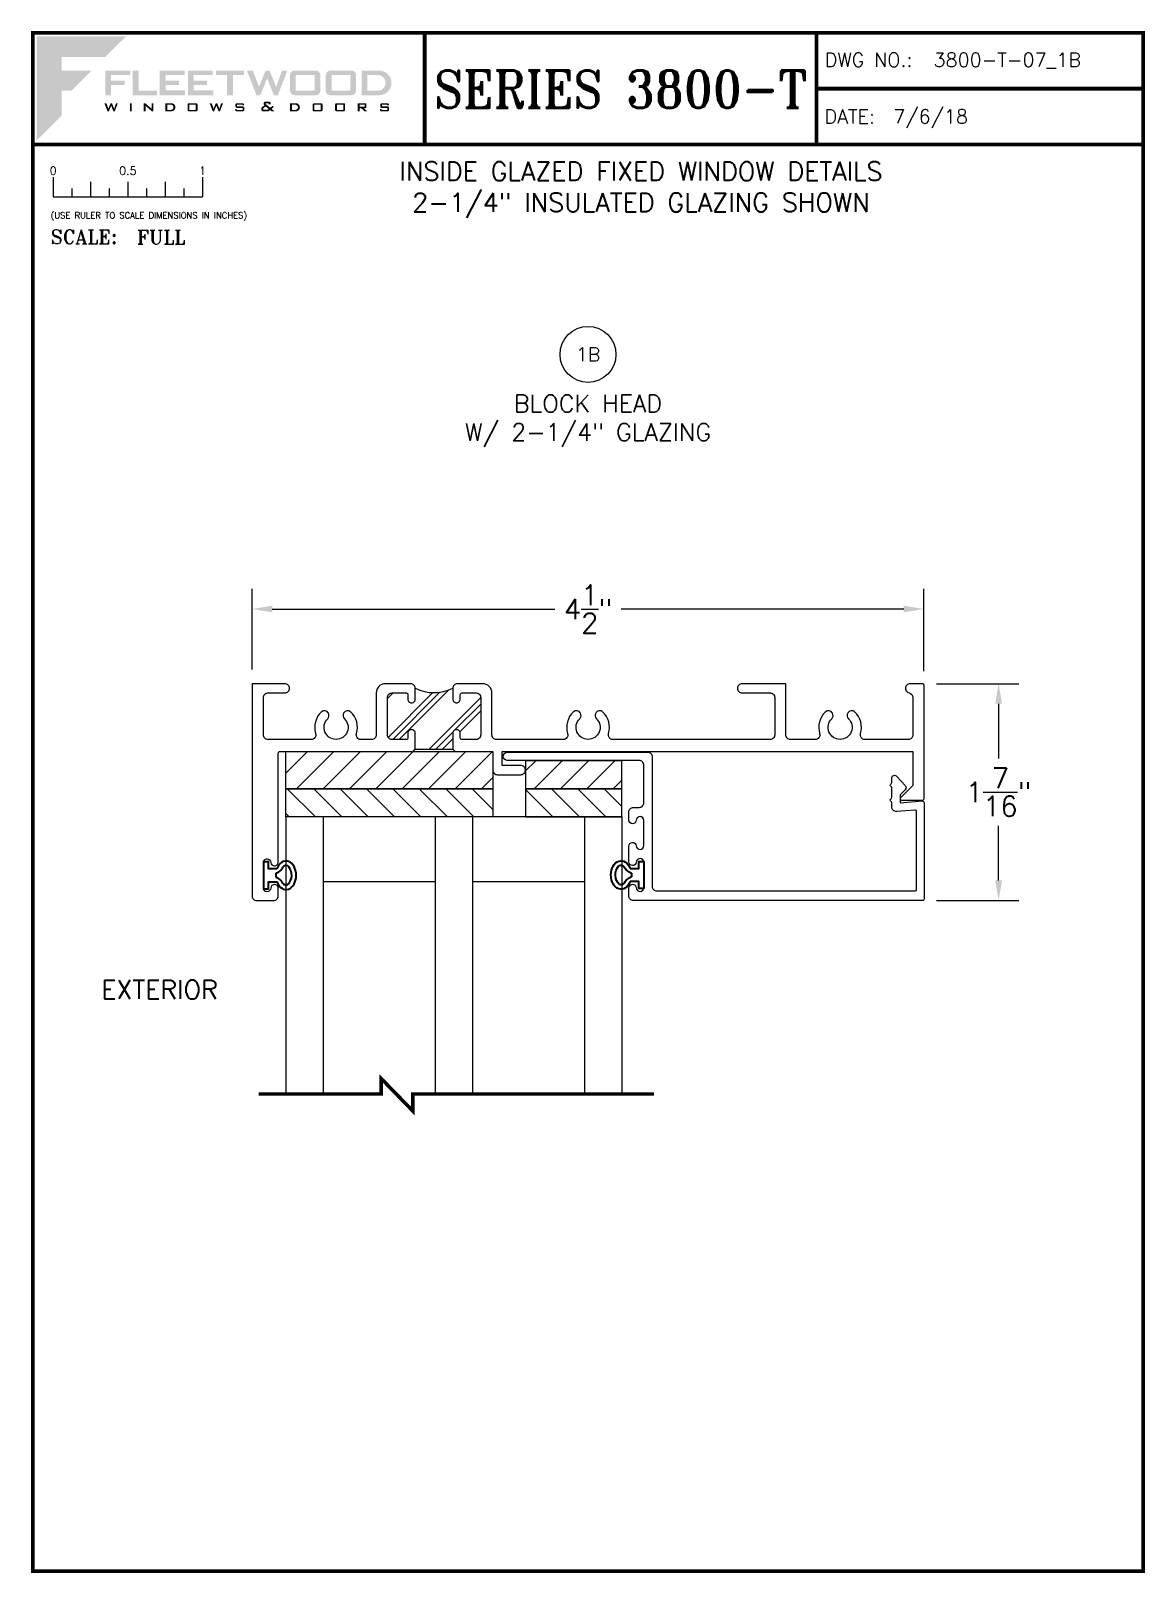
# Paper-space layout 'DETAIL 1B' of a CAD drawing. Extents: x 0.3 to 7.8, y 0.1 to 10.4.
# The model-space entities are those that its viewports show. They can reach past a viewport. Long polylines and large blocks are cut down to what shows.
import ezdxf
from ezdxf.enums import TextEntityAlignment as Align

# ---------------------------------------------------------------- set-up
doc = ezdxf.new("R2010")
doc.units = 0
doc.header["$MEASUREMENT"] = 0
doc.layers.get('0').update_dxf_attribs({"linetype": 'CONTINUOUS'})
doc.layers.get('Defpoints').update_dxf_attribs({"linetype": 'CONTINUOUS'})
for name, color, linetype in [('Ballons', 7, 'CONTINUOUS'), ('DIM', 7, 'CONTINUOUS'), ('FRAME', 1, 'CONTINUOUS'), ('GLASS', 7, 'CONTINUOUS'), ('SETTING BLOCKS', 7, 'CONTINUOUS'), ('TEXT', 7, 'CONTINUOUS')]:
    doc.layers.add(name, color=color, linetype=linetype)
doc.layers.add('PROFILE NUMBER', color=150, linetype='CONTINUOUS', lineweight=35)
doc.layers.add('VP', color=40, linetype='CONTINUOUS', plot=False)
doc.layers.get('VP').off()
doc.styles.add('ROMANS', font='romans')
doc.styles.add('ROMANT', font='romant')
doc.styles.add('SIMPLEX-094', font='simplex.shx', dxfattribs={"height": 0.094})
doc.styles.get("Standard").update_dxf_attribs({"font": 'simplex.shx'})
doc.dimstyles.new('FULL SCALE', dxfattribs={"dimscale": 0.75, "dimtxt": 0.18, "dimasz": 0.18, "dimexe": 0.18, "dimexo": 0.125, "dimgap": 0.09, "dimtad": 0, "dimtih": 1, "dimtoh": 1, "dimdec": 4, "dimzin": 0, "dimdsep": 46, "dimlunit": 4, "dimtxsty": 'Standard', "dimcen": 0.09, "dimadec": 0, "dimazin": 0, "dimtfac": 1, "dimtdec": 4, "dimtofl": 0, "dimtmove": 0, "dimatfit": 3, "dimfxl": 0, "dimtolj": 1, "dimtzin": 0, "dimarcsym": 0})
pattern_1 = [(225, (-13.37733, 25.16927), (0.0883883, -0.0883883), [])]
pattern_2 = [(315, (-13.37733, 25.16927), (0.0883883, 0.0883883), [])]

# ---------------------------------------------------------------- blocks, each defined once
blk = doc.blocks.new('sectball')
blk.add_circle((0, 0), 0.125)
blk.add_attdef('NO', text='', height=0.062).set_placement((0, 0), align=Align.MIDDLE_CENTER)
for tag, p in [('LINE1', (0, -0.2588)), ('LINE2', (0, -0.3864)), ('LINE3', (0, -0.5214))]:
    blk.add_attdef(tag, text='', height=0.078).set_placement(p, align=Align.CENTER)
blk = doc.blocks.new('*D59')
at = {"layer": 'Defpoints', "color": 0}
for p in [(6.282, 6.574), (1.782, 6.074), (6.282, 6.064)]:
    blk.add_point(p, dxfattribs=at)
at = {"layer": 'DIM', "color": 0, "lineweight": -2}
for p, q in [((1.782, 6.168), (1.782, 6.709)), ((6.282, 6.158), (6.282, 6.709)), ((1.917, 6.574), (3.81, 6.574)), ((6.147, 6.574), (4.254, 6.574))]:
    blk.add_line(p, q, dxfattribs=at)
at = {"layer": 'DIM', "color": 0}
for points in [[(1.917, 6.597), (1.917, 6.552), (1.782, 6.574)], [(6.147, 6.597), (6.147, 6.552), (6.282, 6.574)]]:
    blk.add_solid(points, dxfattribs=at)
at = {"layer": 'DIM', "color": 0, "insert": (4.032, 6.574), "char_height": 0.135, "attachment_point": 5}
blk.add_mtext('\\A1;4{\\H1.000000x;\\S1/2;}"', dxfattribs=at)
blk = doc.blocks.new('Fleetwood_Logo_6-10-15')
h = blk.add_hatch(color=154)
h.dxf.hatch_style = 1
h.paths.add_polyline_path([(0.2526, -0.0017), (0.0019, -0.0017), (0.0019, -0.2942), (0.0725, -0.2236), (0.0725, -0.1535), (0.1007, -0.1535), (0.1567, -0.0976), (0.0725, -0.0976), (0.0725, -0.0596), (0.1946, -0.0596)])
h = blk.add_hatch(color=251)
h.dxf.hatch_style = 1
h.paths.add_polyline_path([(0.2487, -0.1256), (0.2112, -0.1256), (0.2112, -0.1102), (0.2647, -0.1102), (0.2647, -0.0976), (0.1946, -0.0976), (0.1946, -0.1667), (0.2112, -0.1667), (0.2112, -0.1377), (0.2487, -0.1377)])
h = blk.add_hatch(color=251)
h.dxf.hatch_style = 1
h.paths.add_polyline_path([(0.2886, -0.0976), (0.272, -0.0976), (0.272, -0.1667), (0.3401, -0.1667), (0.3401, -0.1535), (0.2886, -0.1535)])
h = blk.add_hatch(color=251)
h.dxf.hatch_style = 1
h.paths.add_polyline_path([(0.4175, -0.0976), (0.3474, -0.0976), (0.3474, -0.1667), (0.4185, -0.1667), (0.4185, -0.1534), (0.364, -0.1534), (0.364, -0.1377), (0.4015, -0.1377), (0.4015, -0.1256), (0.364, -0.1256), (0.364, -0.1102), (0.4175, -0.1102)])
h = blk.add_hatch(color=251)
h.dxf.hatch_style = 1
h.paths.add_polyline_path([(0.4965, -0.0976), (0.4264, -0.0976), (0.4264, -0.1667), (0.4975, -0.1667), (0.4975, -0.1534), (0.443, -0.1534), (0.443, -0.1377), (0.4804, -0.1377), (0.4804, -0.1256), (0.443, -0.1256), (0.443, -0.1102), (0.4965, -0.1102)])
h = blk.add_hatch(color=251)
h.dxf.hatch_style = 1
h.paths.add_polyline_path([(0.5842, -0.0976), (0.5054, -0.0976), (0.5054, -0.1102), (0.5365, -0.1102), (0.5365, -0.1667), (0.5531, -0.1667), (0.5531, -0.1102), (0.5842, -0.1102)])
h = blk.add_hatch(color=251)
h.dxf.hatch_style = 1
h.paths.add_polyline_path([(0.6089, -0.0976), (0.5921, -0.0976), (0.6188, -0.1667), (0.63, -0.1667), (0.6489, -0.1192), (0.6679, -0.1667), (0.6789, -0.1667), (0.7056, -0.0976), (0.6908, -0.0976), (0.6742, -0.1433), (0.6558, -0.0976), (0.6446, -0.0976), (0.6261, -0.1433)])
h = blk.add_hatch(color=251)
h.dxf.hatch_style = 1
h.paths.add_polyline_path([(0.7853, -0.0976), (0.726, -0.0976, 0.414214), (0.7133, -0.1102), (0.7133, -0.154, 0.414214), (0.726, -0.1667), (0.7853, -0.1667, 0.414214), (0.798, -0.154), (0.798, -0.1102, 0.414214)])
h.paths.add_polyline_path([(0.7819, -0.1102), (0.7819, -0.154), (0.7294, -0.154), (0.7294, -0.1102)], flags=16)
h = blk.add_hatch(color=251)
h.dxf.hatch_style = 1
h.paths.add_polyline_path([(0.8856, -0.0976), (0.8262, -0.0976, 0.414214), (0.8136, -0.1102), (0.8136, -0.154, 0.414214), (0.8262, -0.1667), (0.8856, -0.1667, 0.414214), (0.8982, -0.154), (0.8982, -0.1102, 0.414214)])
h.paths.add_polyline_path([(0.8822, -0.1102), (0.8822, -0.154), (0.8296, -0.154), (0.8296, -0.1102)], flags=16)
h = blk.add_hatch(color=251)
h.dxf.hatch_style = 1
h.paths.add_polyline_path([(0.9632, -0.0976), (0.914, -0.0976), (0.914, -0.1667), (0.9632, -0.1667, 1)])
h.paths.add_polyline_path([(0.9301, -0.1102), (0.9593, -0.1102, -1), (0.9593, -0.154), (0.9301, -0.154)], flags=16)
h = blk.add_hatch(color=7)
h.dxf.hatch_style = 1
h.paths.add_polyline_path([(0.2301, -0.1891), (0.2251, -0.1891), (0.2196, -0.2043), (0.2134, -0.1891), (0.2097, -0.1891), (0.2035, -0.2043), (0.1978, -0.1891), (0.1922, -0.1891), (0.2011, -0.2121), (0.2048, -0.2121), (0.2112, -0.1963), (0.2175, -0.2121), (0.2212, -0.2121)])
h = blk.add_hatch(color=7)
h.dxf.hatch_style = 1
h.paths.add_polyline_path([(0.2691, -0.1891), (0.2637, -0.1891), (0.2637, -0.2118), (0.2637, -0.2121), (0.2691, -0.2121)])
h = blk.add_hatch(color=7)
h.dxf.hatch_style = 1
h.paths.add_polyline_path([(0.3077, -0.1964), (0.3259, -0.2121), (0.3298, -0.2121), (0.3298, -0.1891), (0.325, -0.1891), (0.325, -0.2047), (0.3067, -0.1891), (0.3029, -0.1891), (0.3029, -0.2121), (0.3077, -0.2121)])
h = blk.add_hatch(color=7)
h.dxf.hatch_style = 1
h.paths.add_polyline_path([(0.3801, -0.1891), (0.3637, -0.1891), (0.3637, -0.2121), (0.3801, -0.2121, 1)])
h.paths.add_polyline_path([(0.3691, -0.2079), (0.3691, -0.1933), (0.3788, -0.1933, -1), (0.3788, -0.2079)], flags=16)
h = blk.add_hatch(color=7)
h.dxf.hatch_style = 1
h.paths.add_polyline_path([(0.4537, -0.2079), (0.4537, -0.1933, 0.414214), (0.4495, -0.1891), (0.4297, -0.1891, 0.414214), (0.4255, -0.1933), (0.4255, -0.2079, 0.414214), (0.4297, -0.2121), (0.4495, -0.2121, 0.414214)])
h.paths.add_polyline_path([(0.4308, -0.2079), (0.4308, -0.1933), (0.4484, -0.1933), (0.4484, -0.2079)], flags=16)
h = blk.add_hatch(color=7)
h.dxf.hatch_style = 1
h.paths.add_polyline_path([(0.5253, -0.1891), (0.5203, -0.1891), (0.5148, -0.2043), (0.5087, -0.1891), (0.5049, -0.1891), (0.4988, -0.2043), (0.493, -0.1891), (0.4874, -0.1891), (0.4963, -0.2121), (0.5001, -0.2121), (0.5064, -0.1963), (0.5127, -0.2121), (0.5164, -0.2121)])
h = blk.add_hatch(color=7)
h.dxf.hatch_style = 1
h.paths.add_polyline_path([(0.5801, -0.1891), (0.5643, -0.1891, 0.414214), (0.56, -0.1933), (0.56, -0.1981, 0.414214), (0.5643, -0.2024), (0.58, -0.2024), (0.58, -0.2078), (0.5637, -0.2078), (0.5637, -0.2052), (0.5591, -0.2062), (0.5591, -0.2078, 0.414214), (0.5634, -0.2121), (0.5805, -0.2121, 0.414214), (0.5848, -0.2078), (0.5848, -0.2024, 0.414214), (0.5805, -0.1982), (0.5648, -0.1982), (0.5648, -0.193), (0.5798, -0.193), (0.5798, -0.1958), (0.5843, -0.1948), (0.5843, -0.1933, 0.414214)])
h = blk.add_hatch(color=7)
h.dxf.hatch_style = 1
h.paths.add_polyline_path([(0.645, -0.1913, -0.222262), (0.6447, -0.1906), (0.6447, -0.1892), (0.6535, -0.1892), (0.6535, -0.193), (0.6587, -0.1918), (0.6587, -0.189, 0.414214), (0.6544, -0.1847), (0.6437, -0.1847, 0.414214), (0.6394, -0.189), (0.6394, -0.1922, 0.222262), (0.6407, -0.1948), (0.6415, -0.1955), (0.6345, -0.1998, 0.260684), (0.6329, -0.2027), (0.6329, -0.2078, 0.414214), (0.6372, -0.2121), (0.6514, -0.2121, 0.17577), (0.6536, -0.2113), (0.657, -0.2085), (0.6614, -0.2121), (0.6699, -0.2121), (0.6613, -0.2049), (0.6676, -0.1997), (0.6637, -0.1964), (0.6574, -0.2017)])
h.paths.add_polyline_path([(0.6532, -0.2052), (0.6509, -0.2072, -0.17577), (0.6502, -0.2074), (0.6382, -0.2074), (0.6382, -0.2033, -0.260684), (0.6387, -0.2025), (0.6451, -0.1985)], flags=16)
h = blk.add_hatch(color=7)
h.dxf.hatch_style = 1
h.paths.add_polyline_path([(0.7294, -0.1891), (0.713, -0.1891), (0.713, -0.2121), (0.7294, -0.2121, 1)])
h.paths.add_polyline_path([(0.7184, -0.2079), (0.7184, -0.1933), (0.7281, -0.1933, -1), (0.7281, -0.2079)], flags=16)
h = blk.add_hatch(color=7)
h.dxf.hatch_style = 1
h.paths.add_polyline_path([(0.8045, -0.2079), (0.8045, -0.1933, 0.414214), (0.8003, -0.1891), (0.7805, -0.1891, 0.414214), (0.7763, -0.1933), (0.7763, -0.2079, 0.414214), (0.7805, -0.2121), (0.8003, -0.2121, 0.414214)])
h.paths.add_polyline_path([(0.7816, -0.2079), (0.7816, -0.1933), (0.7992, -0.1933), (0.7992, -0.2079)], flags=16)
h = blk.add_hatch(color=7)
h.dxf.hatch_style = 1
h.paths.add_polyline_path([(0.8678, -0.2079), (0.8678, -0.1933, 0.414214), (0.8636, -0.1891), (0.8438, -0.1891, 0.414214), (0.8396, -0.1933), (0.8396, -0.2079, 0.414214), (0.8438, -0.2121), (0.8636, -0.2121, 0.414214)])
h.paths.add_polyline_path([(0.8449, -0.2079), (0.8449, -0.1933), (0.8624, -0.1933), (0.8624, -0.2079)], flags=16)
h = blk.add_hatch(color=7)
h.dxf.hatch_style = 1
h.paths.add_polyline_path([(0.9277, -0.1993), (0.9277, -0.1933, 0.414214), (0.9235, -0.1891), (0.9028, -0.1891), (0.9028, -0.2121), (0.9082, -0.2121), (0.9082, -0.2035), (0.9131, -0.2035), (0.9224, -0.2121), (0.9303, -0.2121), (0.9197, -0.2035), (0.9235, -0.2035, 0.414214)])
h.paths.add_polyline_path([(0.9082, -0.1993), (0.9082, -0.1933), (0.9214, -0.1933, -0.414214), (0.9224, -0.1943), (0.9224, -0.1983, -0.414214), (0.9214, -0.1993)], flags=16)
h = blk.add_hatch(color=7)
h.dxf.hatch_style = 1
h.paths.add_polyline_path([(0.9867, -0.1982), (0.971, -0.1982), (0.971, -0.193), (0.9859, -0.193), (0.9859, -0.1958), (0.9905, -0.1948), (0.9905, -0.1933, 0.414214), (0.9863, -0.1891), (0.9705, -0.1891, 0.414214), (0.9662, -0.1933), (0.9662, -0.1981, 0.414214), (0.9705, -0.2024), (0.9862, -0.2024), (0.9862, -0.2078), (0.9699, -0.2078), (0.9699, -0.2052), (0.9653, -0.2062), (0.9653, -0.2078, 0.414214), (0.9696, -0.2121), (0.9867, -0.2121, 0.414214), (0.991, -0.2078), (0.991, -0.2024, 0.414214)])
blk = doc.blocks.new('A-SIZE_P')
at = {"const_width": 0.025}
blk.add_lwpolyline([(0.313, 0.125), (7.751, 0.125), (7.751, 10.437), (0.313, 10.437)], close=True, dxfattribs=at)
for points in [[(2.938, 10.437), (2.938, 9.687)], [(5.563, 10.437), (5.563, 9.687)], [(5.563, 10.062), (7.751, 10.062)], [(0.313, 9.687), (7.751, 9.687)]]:
    blk.add_lwpolyline(points, dxfattribs=at)
at = {"xscale": 2.387023416083395, "yscale": 2.387023416083395, "zscale": 2.387023416083395}
blk.add_blockref('Fleetwood_Logo_6-10-15', (0.334, 10.416), dxfattribs=at)
for s, style, p in [('DWG NO.:', 'SIMPLEX-094', (5.617, 10.209)), ('DATE:', 'SIMPLEX-094', (5.616, 9.829)), ('SCALE:', 'ROMANT', (0.433, 9.022))]:
    blk.add_text(s, height=0.094, dxfattribs=dict(style=style)).set_placement(p)
for tag, p, style in [('DWG_NO', (6.346, 10.209), 'SIMPLEX-094'), ('DATE', (6.077, 9.829), 'SIMPLEX-094'), ('SCALE', (1.011, 9.02), 'ROMANT')]:
    blk.add_attdef(tag, p, '', height=0.094, dxfattribs=dict(style=style))
for tag, height, style, width, p, p2 in [('DWG_NO_F', 0.094, 'SIMPLEX-094', 1.745692, (6.347, 10.209), (7.683, 10.209)), ('PRODUCT', 0.25, 'ROMANT', 1.390728, (3.001, 9.934), (5.5, 9.934))]:
    blk.add_attdef(tag, text='', height=height, dxfattribs=dict(style=style, width=width)).set_placement(p, p2, align=Align.FIT)
blk = doc.blocks.new('Full')
for p, q in [((0.137, -0.219), (0.137, -0.35)), ((0.262, -0.294), (0.262, -0.35)), ((0.387, -0.249), (0.387, -0.35)), ((0.512, -0.294), (0.512, -0.35)), ((0.637, -0.249), (0.637, -0.35)), ((0.762, -0.294), (0.762, -0.35)), ((0.887, -0.249), (0.887, -0.35)), ((1.012, -0.294), (1.012, -0.35)), ((1.137, -0.219), (1.137, -0.35)), ((0.137, -0.35), (1.137, -0.35))]:
    blk.add_line(p, q)
for s, p in [('0', (0.137, -0.219)), ('0.5', (0.637, -0.219)), ('1', (1.137, -0.219))]:
    blk.add_text(s, height=0.055).set_placement(p, align=Align.BOTTOM_CENTER)
at = {"style": 'ROMANS'}
blk.add_text('(USE RULER TO SCALE DIMENSIONS IN INCHES)', height=0.04115, dxfattribs=at).set_placement((0.12, -0.495))
blk = doc.blocks.new('*D93')
at = {"layer": 'Defpoints', "color": 0}
for p in [(6.272, 6.074), (6.272, 4.62), (6.782, 4.62)]:
    blk.add_point(p, dxfattribs=at)
at = {"layer": 'DIM', "color": 0, "lineweight": -2}
for p, q in [((6.366, 6.074), (6.917, 6.074)), ((6.782, 5.939), (6.782, 5.572)), ((6.782, 4.755), (6.782, 5.122)), ((6.366, 4.62), (6.917, 4.62))]:
    blk.add_line(p, q, dxfattribs=at)
at = {"layer": 'DIM', "color": 0}
for points in [[(6.76, 5.939), (6.805, 5.939), (6.782, 6.074)], [(6.76, 4.755), (6.805, 4.755), (6.782, 4.62)]]:
    blk.add_solid(points, dxfattribs=at)
at = {"layer": 'DIM', "color": 0, "insert": (6.782, 5.347), "char_height": 0.135, "attachment_point": 5}
blk.add_mtext('\\A1;1{\\H1.000000x;\\S7/16;}"', dxfattribs=at)
blk = doc.blocks.new('*U100')
at = {"layer": 'PROFILE NUMBER', "color": 5}
for p, q in [((-0.016, 0.092), (-0.013, 0.083)), ((-0.013, 0.083), (0.013, 0.083)), ((0.013, 0.083), (0.016, 0.092))]:
    blk.add_line(p, q, dxfattribs=at)
blk.add_lwpolyline([(-0.043, 0.091), (-0.043, 0.034), (-0.09, 0.034), (-0.09, 0), (0.09, 0), (0.09, 0.034), (0.043, 0.034), (0.043, 0.091)], dxfattribs=at)
for centre, start, end in [((-0.073, 0.071), 19.8289, 61.175), ((0.073, 0.071), 118.7633, 160.1945)]:
    blk.add_arc(centre, 0.06, start, end, dxfattribs=at)
blk.add_ellipse((0, 0.152), major_axis=(-0.0958, 0), ratio=0.712114, start_param=2.033109, end_param=7.391692, dxfattribs=at)
blk.add_open_spline([(0.044, 0.124), (0.053, 0.129), (0.059, 0.135), (0.069, 0.15), (0.068, 0.157), (0.049, 0.179), (0.027, 0.189), (-0.021, 0.191), (-0.045, 0.181), (-0.067, 0.16), (-0.068, 0.152), (-0.061, 0.137), (-0.054, 0.129), (-0.044, 0.124)], degree=3, knots=[2.2211, 2.2211, 2.2211, 2.2211, 2.727733, 2.727733, 3.7005, 3.7005, 4.673268, 4.673268, 5.646035, 5.646035, 6.618803, 6.618803, 7.203997, 7.203997, 7.203997, 7.203997], dxfattribs=at)
blk = doc.blocks.new('3809 BLOCK FRAME')
h = blk.add_hatch()
h.set_pattern_fill('PLAST', color=256, angle=45, style=0)
h.set_pattern_definition([(45, (-4.25098, -6.643), (-0.176777, 0.176777), []), (45, (-4.27308, -6.6209), (-0.176777, 0.176777), []), (45, (-4.29517, -6.5988), (-0.176777, 0.176777), [])])
edge = h.paths.add_edge_path()
edge.add_arc((-0.937, 0.093), 0.031, 270, 360, ccw=False)
edge.add_line((-0.937, 0.062), (-1.033, 0.062))
edge.add_arc((-1.033, 0.072), 0.01, 180, 270, ccw=False)
edge.add_line((-1.043, 0.072), (-1.043, 0.103))
edge.add_arc((-1.068, 0.103), 0.025, 360, 450)
edge.add_arc((-1.068, 0.103), 0.025, 90, 180)
edge.add_line((-1.093, 0.103), (-1.093, 0.031))
edge.add_arc((-1.218, -0.221), 0.281, 63.5092, 116.4908)
edge.add_line((-1.344, 0.031), (-1.344, 0.103))
edge.add_arc((-1.369, 0.103), 0.025, 0, 90)
edge.add_arc((-1.369, 0.103), 0.025, 90, 180)
edge.add_line((-1.394, 0.103), (-1.394, 0.072))
edge.add_arc((-1.404, 0.072), 0.01, 270, 360, ccw=False)
edge.add_line((-1.404, 0.062), (-1.5, 0.062))
edge.add_arc((-1.5, 0.093), 0.031, 180, 270, ccw=False)
edge.add_line((-1.531, 0.093), (-1.531, 0.343))
edge.add_arc((-1.5, 0.343), 0.031, 90, 180, ccw=False)
edge.add_line((-1.5, 0.374), (-1.404, 0.374))
edge.add_arc((-1.404, 0.364), 0.01, 0, 90, ccw=False)
edge.add_line((-1.394, 0.364), (-1.394, 0.333))
edge.add_arc((-1.369, 0.333), 0.025, 180, 270)
edge.add_arc((-1.369, 0.333), 0.025, 270, 360)
edge.add_line((-1.344, 0.333), (-1.344, 0.439))
edge.add_line((-1.344, 0.439), (-1.093, 0.439))
edge.add_line((-1.093, 0.439), (-1.093, 0.333))
edge.add_arc((-1.068, 0.333), 0.025, 180, 270)
edge.add_arc((-1.068, 0.333), 0.025, 270, 360)
edge.add_line((-1.043, 0.333), (-1.043, 0.364))
edge.add_arc((-1.033, 0.364), 0.01, 90, 180, ccw=False)
edge.add_line((-1.033, 0.374), (-0.937, 0.374))
edge.add_arc((-0.937, 0.343), 0.031, 0, 90, ccw=False)
edge.add_line((-0.906, 0.343), (-0.906, 0.093))
blk.add_line((-1.093, 0.439), (-1.344, 0.439))
for points in [[(-1.093, 0.439), (-1.093, 0.333, 0.414214), (-1.068, 0.308, 0.414214), (-1.043, 0.333), (-1.043, 0.364, -0.414214), (-1.033, 0.374), (-0.937, 0.374, -0.414214), (-0.906, 0.343), (-0.906, 0.093, -0.414214), (-0.937, 0.062), (-1.033, 0.062, -0.414214), (-1.043, 0.072), (-1.043, 0.103, 0.414214), (-1.068, 0.128), (-1.068, 0.128, 0.414214), (-1.093, 0.103), (-1.093, 0.031, 0.414214), (-1.062, 0), (-0.893, 0, 0.414214), (-0.831, 0.062), (-0.831, 0.343, -0.414214), (-0.8, 0.374), (-0.729, 0.374, -0.5024), (-0.699, 0.334, 0.280293), (-0.661, 0.19, 0.498955), (-0.613, 0.198), (-0.613, 0.198, 0.334263), (-0.618, 0.235, -2.470836), (-0.506, 0.235, 0.334263), (-0.511, 0.198, 0.498955), (-0.463, 0.19, 0.280293), (-0.425, 0.334, -0.5024), (-0.395, 0.374), (-0.106, 0.374, -0.414214), (-0.075, 0.343), (-0.075, 0.093, -0.414214), (-0.106, 0.062), (-0.219, 0.062, 0.414214), (-0.25, 0.031, 0.414214), (-0.219, 0), (0, 0), (0, 1.423, 0.414214), (-0.031, 1.454), (-0.144, 1.454, 0.414214), (-0.175, 1.423), (-0.175, 1.371, 0.414214), (-0.15, 1.346), (-0.15, 1.346, 0.399638), (-0.125, 1.37, -0.399638), (-0.1, 1.394), (-0.1, 1.394, -0.414214), (-0.075, 1.369), (-0.075, 1.199, -0.414214), (-0.1, 1.174), (-0.1, 1.174, -0.399638), (-0.125, 1.198, 0.399638), (-0.15, 1.221, 0.414214), (-0.175, 1.196), (-0.175, 0.464, -0.414214), (-0.185, 0.454), (-1.078, 0.454), (-1.093, 0.439)], [(-1.344, 0.439), (-1.344, 0.439), (-1.359, 0.454), (-1.612, 0.454), (-1.612, 0.579, 0.414214), (-1.643, 0.61), (-1.799, 0.61, 0.414214), (-1.83, 0.579, 0.414214), (-1.799, 0.548), (-1.674, 0.548), (-1.674, 0.454), (-4.425, 0.454), (-4.425, 0.678, -0.198912), (-4.422, 0.685), (-4.343, 0.764, 0.668179), (-4.35, 0.781), (-4.49, 0.781, 0.414214), (-4.5, 0.771), (-4.5, 0.01, 0.414214), (-4.49, 0), (-4.406, 0, 0.414214), (-4.375, 0.031, 0.358249), (-4.4, 0.061, -0.358249), (-4.425, 0.092), (-4.425, 0.343, -0.414214), (-4.394, 0.374), (-4.105, 0.374, -0.5024), (-4.075, 0.334, 0.280293), (-4.037, 0.19, 0.498955), (-3.989, 0.198, 0.334263), (-3.994, 0.235, -2.470836), (-3.882, 0.235, 0.334263), (-3.887, 0.198, 0.498955), (-3.839, 0.19, 0.280293), (-3.801, 0.334, -0.5024), (-3.771, 0.374), (-3.606, 0.374, -0.414214), (-3.575, 0.343), (-3.575, 0), (-3.281, 0, 0.414214), (-3.25, 0.031, 0.414214), (-3.281, 0.062), (-3.469, 0.062, -0.414214), (-3.5, 0.093), (-3.5, 0.343, -0.414214), (-3.469, 0.374), (-2.417, 0.374, -0.5024), (-2.387, 0.334, 0.280293), (-2.349, 0.19, 0.498955), (-2.301, 0.198, 0.334263), (-2.306, 0.235, -2.470836), (-2.194, 0.235, 0.334263), (-2.199, 0.198, 0.498955), (-2.151, 0.19, 0.280293), (-2.113, 0.334, -0.5024), (-2.083, 0.374), (-1.637, 0.374, -0.414214), (-1.606, 0.343), (-1.606, 0.062, 0.414214), (-1.544, 0), (-1.375, 0, 0.414214), (-1.344, 0.031), (-1.344, 0.103, 0.414214), (-1.369, 0.128, 0.414214), (-1.394, 0.103), (-1.394, 0.072, -0.414214), (-1.404, 0.062), (-1.5, 0.062, -0.414214), (-1.531, 0.093), (-1.531, 0.343, -0.414214), (-1.5, 0.374), (-1.404, 0.374, -0.414214), (-1.394, 0.364), (-1.394, 0.333, 0.414214), (-1.369, 0.308, 0.414214), (-1.344, 0.333), (-1.344, 0.439)]]:
    blk.add_lwpolyline(points, format="xyb")
blk.add_arc((-1.218, -0.221), 0.281, 63.5092, 116.4908)

msp = doc.modelspace()

# ---------------------------------------------------------------- hatches: boundary and pattern name
at = {"layer": 'DIM'}
h = msp.add_hatch(dxfattribs=at)
h.set_pattern_fill('ANSI31', color=256, angle=180, style=0)
h.set_pattern_definition(pattern_1)
edge = h.paths.add_edge_path()
edge.add_line((-12.209, 14.719), (-12.209, 14.594))
edge.add_line((-12.209, 14.594), (-13.595, 14.594))
edge.add_line((-13.595, 14.594), (-13.595, 14.844))
edge.add_line((-13.595, 14.844), (-12.209, 14.844))
h = msp.add_hatch(dxfattribs=at)
h.set_pattern_fill('ANSI31', color=256, angle=180, style=0)
h.set_pattern_definition(pattern_1)
h.paths.add_polyline_path([(-11.345, 14.593), (-11.345, 14.781), (-11.989, 14.781), (-11.989, 14.593)])
h = msp.add_hatch(dxfattribs=at)
h.set_pattern_fill('ANSI31', color=256, angle=270, style=0)
h.set_pattern_definition(pattern_2)
h.paths.add_polyline_path([(-12.209, 14.594), (-12.209, 14.406), (-13.595, 14.406), (-13.595, 14.594)])
h = msp.add_hatch(dxfattribs=at)
h.set_pattern_fill('ANSI31', color=256, angle=270, style=0)
h.set_pattern_definition(pattern_2)
h.paths.add_polyline_path([(-11.345, 14.406), (-11.345, 14.593), (-11.989, 14.593), (-11.989, 14.406)])

# ---------------------------------------------------------------- linework, layer by layer
msp.add_line((-11.345, 14.406), (-13.595, 14.406), dxfattribs=at)
for points in [[(-11.345, 14.593), (-11.345, 14.781), (-11.989, 14.781), (-11.989, 14.593)], [(-11.345, 14.406), (-11.345, 14.593), (-11.989, 14.593), (-11.989, 14.406)]]:
    msp.add_lwpolyline(points, close=True, dxfattribs=at)
at = {"layer": 'FRAME'}
msp.add_lwpolyline([(-9.382, 14.451), (-9.504, 14.441, -0.440011), (-9.537, 14.472), (-9.537, 14.501, 0.267949), (-9.542, 14.509, -0.57735), (-9.542, 14.527, 0.267949), (-9.537, 14.535), (-9.537, 14.601, 0.267949), (-9.542, 14.609, -0.57735), (-9.542, 14.627, 0.267949), (-9.537, 14.635), (-9.537, 14.664, -0.691708), (-9.502, 14.677), (-9.446, 14.614, -0.395486), (-9.447, 14.586), (-9.481, 14.552), (-9.481, 14.499), (-9.332, 14.512, -0.440011), (-9.321, 14.502), (-9.321, 13.854, -0.414214), (-9.331, 13.844), (-11.267, 13.844, -0.414214), (-11.298, 13.875), (-11.298, 13.928, -0.975), (-11.248, 13.93, 0.975), (-11.198, 13.931), (-11.198, 14.101, 0.975), (-11.248, 14.102, -0.975), (-11.298, 14.104), (-11.298, 14.209, -0.975), (-11.248, 14.211, 0.975), (-11.198, 14.212), (-11.198, 14.382, 0.975), (-11.248, 14.383, -0.975), (-11.298, 14.385), (-11.298, 14.438, -0.414214), (-11.267, 14.469), (-11.229, 14.469, 0.414214), (-11.198, 14.5), (-11.198, 14.752, 0.414214), (-11.229, 14.783), (-12.112, 14.783, -1), (-12.112, 14.839), (-11.173, 14.839, -0.414214), (-11.142, 14.808), (-11.142, 13.94, 0.414214), (-11.111, 13.909), (-9.381, 13.909, 0.414214), (-9.371, 13.919), (-9.371, 14.441, 0.440011)], format="xyb", close=True, dxfattribs=at)
at = {"layer": 'GLASS'}
for p, q in [((-13.595, 14.406), (-13.595, 12.548)), ((-13.345, 14.406), (-13.345, 12.548)), ((-12.595, 14.406), (-12.595, 12.548)), ((-12.345, 14.406), (-12.345, 12.548)), ((-11.595, 14.406), (-11.595, 12.548)), ((-11.345, 14.406), (-11.345, 12.548)), ((-12.595, 13.969), (-13.345, 13.969)), ((-11.595, 13.969), (-12.345, 13.969))]:
    msp.add_line(p, q, dxfattribs=at)
at = {"layer": 'GLASS', "const_width": 0.024}
msp.add_lwpolyline([(-11.129, 12.548), (-12.744, 12.548), (-12.744, 12.433), (-12.956, 12.651), (-12.956, 12.548), (-13.778, 12.548)], dxfattribs=at)
at = {"layer": 'SETTING BLOCKS'}
msp.add_lwpolyline([(-12.209, 14.719), (-12.209, 14.594), (-13.595, 14.594), (-13.595, 14.844), (-12.209, 14.844)], dxfattribs=at)
msp.add_lwpolyline([(-12.209, 14.594), (-12.209, 14.406), (-13.595, 14.406), (-13.595, 14.594)], close=True, dxfattribs=at)
at = {"layer": 'TEXT'}
msp.add_line((-12.095, 14.406), (-13.595, 14.406), dxfattribs=at)

# ---------------------------------------------------------------- block references
at = {"layer": 'FRAME', "rotation": 180}
msp.add_blockref('3809 BLOCK FRAME', (-13.821, 15.298), dxfattribs=at)
at = {"layer": 'TEXT', "rotation": 270}
msp.add_blockref('*U100', (-13.746, 14.014), dxfattribs=at)
at = {"layer": 'TEXT', "xscale": -1, "rotation": 90}
msp.add_blockref('*U100', (-11.198, 14.016), dxfattribs=at)

psp = doc.layouts.new('DETAIL 1B')

# ---------------------------------------------------------------- block references
at = {"layer": 'Ballons'}
ref = psp.add_blockref('A-SIZE_P', (0, 0), dxfattribs=at)
ref.add_attrib('DATE', '7/6/18', (6.07741, 9.82884), dxfattribs={"layer": '0', "height": 0.094, "style": 'SIMPLEX-094'})
ref.add_attrib('SCALE', 'FULL', (1.01101, 9.02035), dxfattribs={"layer": '0', "height": 0.094, "style": 'ROMANT'})
ref.add_attrib('PRODUCT', 'SERIES 3800-T', dxfattribs={"layer": '0', "height": 0.25, "style": 'ROMANT', "width": 0.807692}).set_placement((3.0005, 9.93352), (5.5005, 9.93352), align=Align.FIT)
ref.add_attrib('DWG_NO', '3800-T-07_1B', (6.34634, 10.20879), dxfattribs={"layer": '0', "height": 0.094, "style": 'SIMPLEX-094'})
psp.add_blockref('Full', (0.313, 9.687), dxfattribs=at)
at = {"layer": 'TEXT', "xscale": 1.5, "yscale": 1.5, "zscale": 1.5}
psp.add_blockref('sectball', (4.032, 8.281), dxfattribs=at).add_auto_attribs({'NO': '1B', 'LINE1': 'BLOCK HEAD', 'LINE2': 'W/ 2-1/4" GLAZING'})

# ---------------------------------------------------------------- texts
at = {"layer": 'TEXT'}
psp.add_text('EXTERIOR', height=0.125, dxfattribs=at).set_placement((1.16229, 4.02389), align=Align.MIDDLE_CENTER)
at = {"layer": 'TEXT', "insert": (4.38683, 9.38336), "char_height": 0.125, "width": 3.7650943, "attachment_point": 5}
psp.add_mtext('INSIDE GLAZED FIXED WINDOW DETAILS\\P2-1/4" INSULATED GLAZING SHOWN', dxfattribs=at)

# ---------------------------------------------------------------- dimensions: what is measured, and where the dimension line sits
at = {"layer": 'DIM'}
dim = psp.add_linear_dim(base=(6.282, 6.574), p1=(1.782, 6.074), p2=(6.282, 6.064), dimstyle='FULL SCALE', dxfattribs=at)
dim.commit()
dim.dimension.update_dxf_attribs({"geometry": '*D59', "text_midpoint": (4.032, 6.574)})
dim = psp.add_linear_dim(base=(6.782, 4.62), p1=(6.272, 6.074), p2=(6.272, 4.62), angle=90, dimstyle='FULL SCALE', override={"dimlfac": -1}, dxfattribs=at)
dim.commit()
dim.dimension.update_dxf_attribs({"geometry": '*D93', "text_midpoint": (6.782, 5.347)})

# ---------------------------------------------------------------- viewports
at = {"layer": 'VP'}
psp.add_viewport(center=(3.97679, 4.69047), size=(5.03412, 3.330634), view_center_point=(-11.6267, 13.9145), view_height=3.3306339, dxfattribs=at)

doc.saveas('drawing.dxf')
